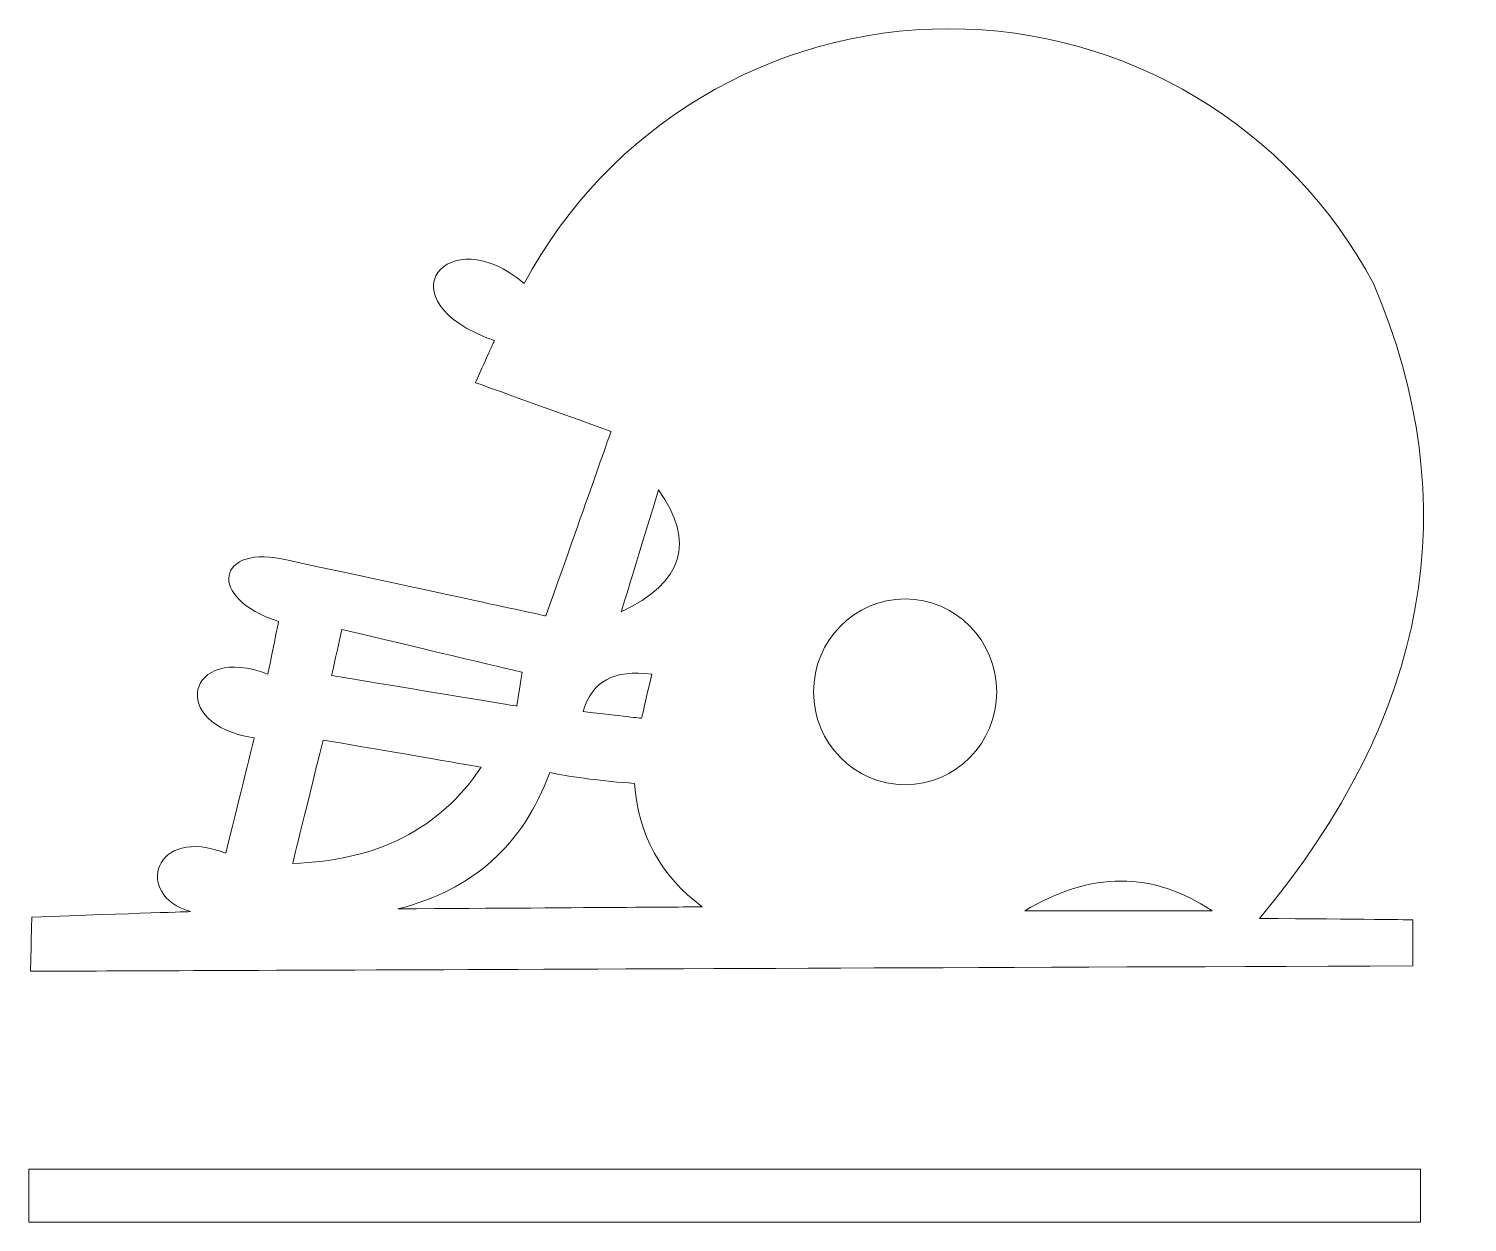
# Model space of a CAD drawing. Header units: inches. Extents: x -4.12 to 4.38, y -3.53 to 3.53.
import ezdxf

# ---------------------------------------------------------------- set-up
doc = ezdxf.new("R2010")
doc.units = ezdxf.units.IN
doc.header["$MEASUREMENT"] = 0
doc.layers.add('Layer 1', color=7, linetype='Continuous')

msp = doc.modelspace()

# ---------------------------------------------------------------- linework, layer by layer
at = {"layer": 'Layer 1', "color": 250, "lineweight": 9}
msp.add_lwpolyline([(-4.1208, -3.5264), (4.1036, -3.5264), (4.1036, -3.2138), (-4.1208, -3.2138), (-4.1208, -3.5264)], close=True, dxfattribs=at)
msp.add_ellipse((1.0575, -0.3922), major_axis=(0, 0.5491), ratio=0.985402, dxfattribs=at)
for points, knots in [([(-1.3694, 1.6839), (-2.044, 1.92), (-1.6445, 2.407), (-1.193, 2.0206), (-1.193, 2.0206), (-0.699, 2.9474), (0.2658, 3.5264), (1.316, 3.5264), (1.316, 3.5264), (2.3663, 3.5264), (3.331, 2.9474), (3.825, 2.0206), (3.825, 2.0206), (4.3791, 0.719), (4.1547, -0.5315), (3.1517, -1.7308), (3.1517, -1.7308), (3.7555, -1.7362), (4.0575, -1.7389), (4.0575, -1.7389), (4.0575, -1.7389), (4.0575, -1.9206), (4.0575, -2.0114), (4.0575, -2.0114), (4.0575, -2.0114), (-1.388, -2.0328), (-4.1108, -2.0435), (-4.1108, -2.0435), (-4.1108, -2.0435), (-4.1054, -1.8297), (-4.1028, -1.7228), (-4.1028, -1.7228), (-4.1028, -1.7228), (-3.4775, -1.7015), (-3.1649, -1.6908), (-3.1649, -1.6908), (-3.1649, -1.6908), (-3.5052, -1.5936), (-3.3796, -1.1781), (-2.9565, -1.3461), (-2.9565, -1.3461), (-2.8443, -0.8918), (-2.7881, -0.6647), (-2.7881, -0.6647), (-2.7881, -0.6647), (-3.3067, -0.5876), (-3.1837, -0.1013), (-2.708, -0.288), (-2.708, -0.288), (-2.6652, -0.0796), (-2.6439, 0.0246), (-2.6439, 0.0246), (-2.6439, 0.0246), (-3.0756, 0.1591), (-3.0128, 0.4918), (-2.5877, 0.3854), (-2.5877, 0.3854), (-1.5724, 0.1663), (-1.0647, 0.0567), (-1.0647, 0.0567), (-1.0647, 0.0567), (-0.8082, 0.7835), (-0.68, 1.1469), (-0.68, 1.1469), (-0.68, 1.1469), (-1.2144, 1.3393), (-1.4816, 1.4354), (-1.4816, 1.4354), (-1.4816, 1.4354), (-1.4068, 1.6011), (-1.3694, 1.6839), (-1.3694, 1.6839)], [0, 0, 0, 0, 0.052632, 0.052632, 0.052632, 0.052632, 0.105263, 0.105263, 0.105263, 0.105263, 0.157895, 0.157895, 0.157895, 0.157895, 0.210526, 0.210526, 0.210526, 0.210526, 0.263158, 0.263158, 0.263158, 0.263158, 0.315789, 0.315789, 0.315789, 0.315789, 0.368421, 0.368421, 0.368421, 0.368421, 0.421053, 0.421053, 0.421053, 0.421053, 0.473684, 0.473684, 0.473684, 0.473684, 0.526316, 0.526316, 0.526316, 0.526316, 0.578947, 0.578947, 0.578947, 0.578947, 0.631579, 0.631579, 0.631579, 0.631579, 0.684211, 0.684211, 0.684211, 0.684211, 0.736842, 0.736842, 0.736842, 0.736842, 0.789474, 0.789474, 0.789474, 0.789474, 0.842105, 0.842105, 0.842105, 0.842105, 0.894737, 0.894737, 0.894737, 0.894737, 1, 1, 1, 1]), ([(-0.3994, 0.8022), (-0.5463, 0.3212), (-0.6198, 0.0807), (-0.6198, 0.0807), (-0.6198, 0.0807), (-0.2529, 0.2517), (-0.1794, 0.4922), (-0.3994, 0.8022)], [0, 0, 0, 0, 0.333333, 0.333333, 0.333333, 0.333333, 1, 1, 1, 1]), ([(-1.205, -0.276), (-1.2264, -0.4096), (-1.2371, -0.4764), (-1.2371, -0.4764), (-1.2371, -0.4764), (-1.2371, -0.4764), (-1.6018, -0.4162), (-2.3312, -0.296), (-2.3312, -0.296), (-2.3312, -0.296), (-2.3112, -0.2051), (-2.2711, -0.0235), (-2.2711, -0.0235), (-1.5604, -0.1918), (-1.205, -0.276), (-1.205, -0.276)], [0, 0, 0, 0, 0.2, 0.2, 0.2, 0.2, 0.4, 0.4, 0.4, 0.4, 0.6, 0.6, 0.6, 0.6, 1, 1, 1, 1]), ([(-0.4395, -0.288), (-0.4795, -0.4617), (-0.4996, -0.5485), (-0.4996, -0.5485), (-0.4996, -0.5485), (-0.4996, -0.5485), (-0.6145, -0.5351), (-0.8443, -0.5084), (-0.8443, -0.5084), (-0.7965, -0.3315), (-0.6616, -0.2581), (-0.4395, -0.288)], [0, 0, 0, 0, 0.25, 0.25, 0.25, 0.25, 0.5, 0.5, 0.5, 0.5, 1, 1, 1, 1]), ([(-2.5617, -1.4062), (-2.0624, -1.391), (-1.691, -1.2013), (-1.4475, -0.8371), (-1.4475, -0.8371), (-1.4475, -0.8371), (-1.7587, -0.7836), (-2.3813, -0.6768), (-2.3813, -0.6768), (-2.5016, -1.1631), (-2.5617, -1.4062), (-2.5617, -1.4062)], [0, 0, 0, 0, 0.25, 0.25, 0.25, 0.25, 0.5, 0.5, 0.5, 0.5, 1, 1, 1, 1]), ([(-0.5417, -0.9333), (-0.5197, -1.2363), (-0.3861, -1.4794), (-0.1409, -1.6627), (-0.1409, -1.6627), (-0.1409, -1.6627), (-0.7407, -1.6667), (-1.9404, -1.6747), (-1.9404, -1.6747), (-1.4976, -1.5645), (-1.1984, -1.296), (-1.0427, -0.8691), (-1.0427, -0.8691), (-0.8964, -0.8984), (-0.7294, -0.9198), (-0.5417, -0.9333)], [0, 0, 0, 0, 0.2, 0.2, 0.2, 0.2, 0.4, 0.4, 0.4, 0.4, 0.6, 0.6, 0.6, 0.6, 1, 1, 1, 1]), ([(1.7649, -1.6868), (2.5024, -1.6868), (2.8711, -1.6868), (2.8711, -1.6868), (2.8711, -1.6868), (2.5228, -1.4515), (2.1541, -1.4515), (1.7649, -1.6868)], [0, 0, 0, 0, 0.333333, 0.333333, 0.333333, 0.333333, 1, 1, 1, 1])]:
    msp.add_open_spline(points, degree=3, knots=knots, dxfattribs=at)

doc.saveas('drawing.dxf')
